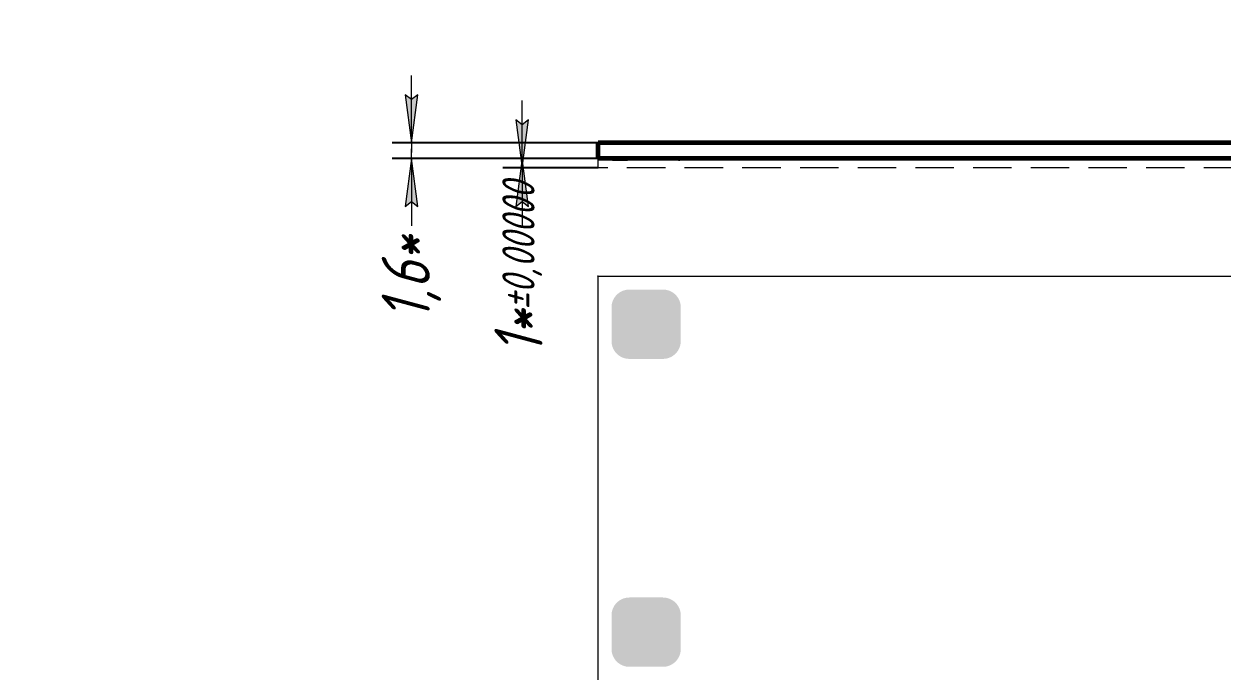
# Model space of a CAD drawing. Header units: millimetres. Extents: x 0 to 210, y 0 to 297.
# Drawn here: x 0 to 124.6, y 150.4 to 217.7 of the extents above; entities that cross this region are included whole.
import ezdxf

# ---------------------------------------------------------------- set-up
doc = ezdxf.new("R2010")
doc.units = ezdxf.units.MM
for name, pattern in [('K5LT32801', [0]), ('K5LT32802', [0]), ('K5LT_BASIC', [0]), ('K5LT_DASHED', [6, 4, -2]), ('K5LT_THIN', [0])]:
    doc.linetypes.add(name, pattern=pattern)
doc.styles.add('KDIMTEXTSTYLE', font='GOST_AU.SHX', dxfattribs={"width": 0.96, "oblique": 15, "height": 5})
doc.dimstyles.new('KDIMSTYLE (1.00)', dxfattribs={"dimtxt": 5, "dimasz": 1, "dimexe": 2, "dimexo": 0, "dimgap": 1, "dimtad": 1, "dimtxsty": 'KDIMTEXTSTYLE', "dimsah": 1, "dimcen": 0, "dimdle": 1, "dimadec": 0, "dimazin": 0, "dimtfac": 0.667, "dimtmove": 0, "dimatfit": 3, "dimfxl": 1, "dimtvp": 1, "dimtolj": 1, "dimtzin": 0, "dimarcsym": 0})

# ---------------------------------------------------------------- blocks, each defined once
blk = doc.blocks.new('U2')
at = {"true_color": 0xff00ff}
for points in [[(61.45686292394339, 189.3151458968166), (61.57790892394337, 189.4647538968165), (67.8308269239435, 189.4647538968165), (67.95205892394347, 189.3151458968166)], [(61.57790892394337, 189.4647538968165), (61.57895092394347, 189.4657978968166), (67.82998092394337, 189.4657978968166), (67.8308269239435, 189.4647538968165)], [(61.57895092394347, 189.4657978968166), (61.71496692394339, 189.6019158968165), (67.6937609239435, 189.6019158968165), (67.82998092394337, 189.4657978968166)], [(61.71496692394339, 189.6019158968165), (61.71612692394342, 189.6028558968167), (67.69281892394338, 189.6028558968167), (67.6937609239435, 189.6019158968165)], [(61.71612692394342, 189.6028558968167), (61.86561892394343, 189.7239938968166), (67.5430969239435, 189.7239938968166), (67.69281892394338, 189.6028558968167)], [(61.86561892394343, 189.7239938968166), (61.86688892394341, 189.7248198968166), (67.54207492394335, 189.7248198968166), (67.5430969239435, 189.7239938968166)], [(61.86688892394341, 189.7248198968166), (62.02821092394333, 189.8296458968166), (67.38048692394341, 189.8296458968166), (67.54207492394335, 189.7248198968166)], [(62.02821092394333, 189.8296458968166), (62.0295869239435, 189.8303478968166), (67.37940292394342, 189.8303478968166), (67.38048692394341, 189.8296458968166)], [(62.0295869239435, 189.8303478968166), (62.20096092394351, 189.9177158968166), (67.20771292394352, 189.9177158968166), (67.37940292394342, 189.8303478968166)], [(62.20096092394351, 189.9177158968166), (62.20244892394339, 189.9182878968165), (67.2065869239434, 189.9182878968165), (67.20771292394352, 189.9177158968166)], [(62.20244892394339, 189.9182878968165), (62.38197292394352, 189.9872378968166), (67.0266549239434, 189.9872378968166), (67.2065869239434, 189.9182878968165)], [(62.38197292394352, 189.9872378968166), (62.38359092394353, 189.9876718968167), (67.02552092394353, 189.9876718968167), (67.0266549239434, 189.9872378968166)], [(62.38359092394353, 189.9876718968167), (62.56926292394337, 190.0374478968165), (66.83928692394352, 190.0374478968165), (67.02552092394353, 189.9876718968167)], [(62.56926292394337, 190.0374478968165), (62.57110492394349, 190.0377398968167), (66.83819292394332, 190.0377398968167), (66.83928692394352, 190.0374478968165)], [(62.57110492394349, 190.0377398968167), (62.76077892394346, 190.0677958968165), (66.64758092394345, 190.0677958968165), (66.83819292394332, 190.0377398968167)], [(62.76077892394346, 190.0677958968165), (62.76356292394348, 190.0679418968166), (66.64665492394352, 190.0679418968166), (66.64758092394345, 190.0677958968165)], [(62.76356292394348, 190.0679418968166), (62.95441492394343, 190.0779498968166), (66.45441492394343, 190.0779498968166), (66.64665492394352, 190.0679418968166)], [(61.10281492394347, 188.2263498968166), (61.11282292394344, 188.4185898968167), (68.29593492394338, 188.4185898968167), (68.3060149239434, 188.2263498968166)], [(61.10281492394347, 184.7263498968166), (61.10281492394347, 188.2263498968166), (68.3060149239434, 188.2263498968166), (68.3060149239434, 184.7263498968166)], [(61.11282292394344, 188.4185898968167), (61.11304292394334, 188.4199858968166), (68.29586092394334, 188.4199858968166), (68.29593492394338, 188.4185898968167)], [(61.11304292394334, 188.4199858968166), (61.14302492394336, 188.6101278968165), (68.26573092394347, 188.6101278968165), (68.29586092394334, 188.4199858968166)], [(61.14302492394336, 188.6101278968165), (61.14339092394334, 188.6115018968167), (68.26551292394333, 188.6115018968167), (68.26573092394347, 188.6101278968165)], [(61.14339092394334, 188.6115018968167), (61.19309292394337, 188.7974558968167), (68.21566292394346, 188.7974558968167), (68.26551292394333, 188.6115018968167)], [(61.19309292394337, 188.7974558968167), (61.19360292394344, 188.7987918968165), (68.21530292394345, 188.7987918968165), (68.21566292394346, 188.7974558968167)], [(61.19360292394344, 188.7987918968165), (61.2624769239435, 188.9785218968166), (68.14627492394334, 188.9785218968166), (68.21530292394345, 188.7987918968165)], [(61.2624769239435, 188.9785218968166), (61.26312892394344, 188.9798038968165), (68.14578092394345, 188.9798038968165), (68.14627492394334, 188.9785218968166)], [(61.26312892394344, 188.9798038968165), (61.35041692394338, 189.1513378968166), (68.05833092394346, 189.1513378968166), (68.14578092394345, 188.9798038968165)], [(61.35041692394338, 189.1513378968166), (61.35120492394344, 189.1525538968167), (68.05771092394343, 189.1525538968167), (68.05833092394346, 189.1513378968166)], [(61.35120492394344, 189.1525538968167), (61.45594492394343, 189.3140098968165), (67.95279892394342, 189.3140098968165), (68.05771092394343, 189.1525538968167)], [(61.45594492394343, 189.3140098968165), (61.45686292394339, 189.3151458968166), (67.95205892394347, 189.3151458968166), (67.95279892394342, 189.3140098968165)], [(61.11289692394348, 184.5341098968165), (61.10281492394347, 184.7263498968166), (68.3060149239434, 184.7263498968166), (68.29600692394342, 184.5341098968165)], [(61.11296892394353, 184.5327138968166), (61.11289692394348, 184.5341098968165), (68.29600692394342, 184.5341098968165), (68.29578492394353, 184.5327138968166)], [(61.14310092394339, 184.3425718968167), (61.11296892394353, 184.5327138968166), (68.29578492394353, 184.5327138968166), (68.2658049239435, 184.3425718968167)], [(61.14331692394353, 184.3411978968165), (61.14310092394339, 184.3425718968167), (68.2658049239435, 184.3425718968167), (68.26543692394353, 184.3411978968165)], [(61.1931689239434, 184.1552438968165), (61.14331692394353, 184.3411978968165), (68.26543692394353, 184.3411978968165), (68.2157369239435, 184.1552438968165)], [(61.19352692394341, 184.1539078968167), (61.1931689239434, 184.1552438968165), (68.2157369239435, 184.1552438968165), (68.21522492394342, 184.1539078968167)], [(61.26255692394352, 183.9741778968166), (61.19352692394341, 184.1539078968167), (68.21522492394342, 184.1539078968167), (68.14635292394337, 183.9741778968166)], [(61.26304892394342, 183.9728958968167), (61.26255692394352, 183.9741778968166), (68.14635292394337, 183.9741778968166), (68.14569892394343, 183.9728958968167)], [(61.3505009239434, 183.8013618968166), (61.26304892394342, 183.9728958968167), (68.14569892394343, 183.9728958968167), (68.05841292394348, 183.8013618968166)], [(61.35111892394343, 183.8001458968165), (61.3505009239434, 183.8013618968166), (68.05841292394348, 183.8013618968166), (68.05762292394343, 183.8001458968165)], [(61.45603292394344, 183.6386898968167), (61.35111892394343, 183.8001458968165), (68.05762292394343, 183.8001458968165), (67.95288492394343, 183.6386898968167)], [(61.4567709239434, 183.6375538968166), (61.45603292394344, 183.6386898968167), (67.95288492394343, 183.6386898968167), (67.95196492394348, 183.6375538968166)], [(61.57800492394335, 183.4879458968167), (61.4567709239434, 183.6375538968166), (67.95196492394348, 183.6375538968166), (67.8309209239435, 183.4879458968167)], [(61.5788489239435, 183.4869018968166), (61.57800492394335, 183.4879458968167), (67.8309209239435, 183.4879458968167), (67.8298769239434, 183.4869018968166)], [(61.71507092394336, 183.3507838968167), (61.5788489239435, 183.4869018968166), (67.8298769239434, 183.4869018968166), (67.69386292394347, 183.3507838968167)], [(61.71601092394349, 183.3498438968165), (61.71507092394336, 183.3507838968167), (67.69386292394347, 183.3507838968167), (67.69270092394345, 183.3498438968165)], [(61.86573492394336, 183.2287058968166), (61.71601092394349, 183.3498438968165), (67.69270092394345, 183.3498438968165), (67.54321092394343, 183.2287058968166)], [(61.86675492394352, 183.2278798968166), (61.86573492394336, 183.2287058968166), (67.54321092394343, 183.2287058968166), (67.54193892394346, 183.2278798968166)], [(62.02834492394345, 183.1230538968166), (61.86675492394352, 183.2278798968166), (67.54193892394346, 183.2278798968166), (67.38061892394353, 183.1230538968166)], [(62.02942692394345, 183.1223518968166), (62.02834492394345, 183.1230538968166), (67.38061892394353, 183.1230538968166), (67.37924092394337, 183.1223518968166)], [(62.20111892394334, 183.0349838968166), (62.02942692394345, 183.1223518968166), (67.37924092394337, 183.1223518968166), (67.20786892394335, 183.0349838968166)], [(62.20224292394346, 183.0344118968167), (62.20111892394334, 183.0349838968166), (67.20786892394335, 183.0349838968166), (67.20637892394348, 183.0344118968167)], [(62.38217692394346, 182.9654618968166), (62.20224292394346, 183.0344118968167), (67.20637892394348, 183.0344118968167), (67.02685692394334, 182.9654618968166)], [(62.38330892394333, 182.9650278968165), (62.38217692394346, 182.9654618968166), (67.02685692394334, 182.9654618968166), (67.02523692394334, 182.9650278968165)], [(62.56954492394334, 182.9152518968167), (62.38330892394333, 182.9650278968165), (67.02523692394334, 182.9650278968165), (66.8395669239435, 182.9152518968167)], [(62.57063692394354, 182.9149598968165), (62.56954492394334, 182.9152518968167), (66.8395669239435, 182.9152518968167), (66.83772292394337, 182.9149598968165)], [(62.76125092394341, 182.8849038968167), (62.57063692394354, 182.9149598968165), (66.83772292394337, 182.9149598968165), (66.6480509239434, 182.8849038968167)], [(62.76217492394335, 182.8847578968166), (62.76125092394341, 182.8849038968167), (66.6480509239434, 182.8849038968167), (66.64526492394339, 182.8847578968166)], [(62.95441492394343, 182.8747498968166), (62.76217492394335, 182.8847578968166), (66.64526492394339, 182.8847578968166), (66.45441492394343, 182.8747498968166)]]:
    blk.add_hatch(color=6, dxfattribs=at).paths.add_polyline_path(points)
blk = doc.blocks.new('U3')
at = {"true_color": 0xff00ff}
for points in [[(61.26312892394344, 156.9798038968165), (61.35041692394338, 157.1513378968166), (68.05833092394346, 157.1513378968166), (68.14578092394345, 156.9798038968165)], [(61.35041692394338, 157.1513378968166), (61.35120492394344, 157.1525538968167), (68.05771092394343, 157.1525538968167), (68.05833092394346, 157.1513378968166)], [(61.35120492394344, 157.1525538968167), (61.45594492394343, 157.3140098968165), (67.95279892394342, 157.3140098968165), (68.05771092394343, 157.1525538968167)], [(61.45594492394343, 157.3140098968165), (61.45686292394339, 157.3151458968166), (67.95205892394347, 157.3151458968166), (67.95279892394342, 157.3140098968165)], [(61.45686292394339, 157.3151458968166), (61.57790892394337, 157.4647538968165), (67.8308269239435, 157.4647538968165), (67.95205892394347, 157.3151458968166)], [(61.57790892394337, 157.4647538968165), (61.57895092394347, 157.4657978968166), (67.82998092394337, 157.4657978968166), (67.8308269239435, 157.4647538968165)], [(61.57895092394347, 157.4657978968166), (61.71496692394339, 157.6019158968165), (67.6937609239435, 157.6019158968165), (67.82998092394337, 157.4657978968166)], [(61.71496692394339, 157.6019158968165), (61.71612692394342, 157.6028558968167), (67.69281892394338, 157.6028558968167), (67.6937609239435, 157.6019158968165)], [(61.71612692394342, 157.6028558968167), (61.86561892394343, 157.7239938968166), (67.5430969239435, 157.7239938968166), (67.69281892394338, 157.6028558968167)], [(61.86561892394343, 157.7239938968166), (61.86688892394341, 157.7248198968166), (67.54207492394335, 157.7248198968166), (67.5430969239435, 157.7239938968166)], [(61.86688892394341, 157.7248198968166), (62.02821092394333, 157.8296458968166), (67.38048692394341, 157.8296458968166), (67.54207492394335, 157.7248198968166)], [(62.02821092394333, 157.8296458968166), (62.0295869239435, 157.8303478968166), (67.37940292394342, 157.8303478968166), (67.38048692394341, 157.8296458968166)], [(62.0295869239435, 157.8303478968166), (62.20096092394351, 157.9177158968166), (67.20771292394352, 157.9177158968166), (67.37940292394342, 157.8303478968166)], [(62.20096092394351, 157.9177158968166), (62.20244892394339, 157.9182878968165), (67.2065869239434, 157.9182878968165), (67.20771292394352, 157.9177158968166)], [(62.20244892394339, 157.9182878968165), (62.38197292394352, 157.9872378968166), (67.0266549239434, 157.9872378968166), (67.2065869239434, 157.9182878968165)], [(62.38197292394352, 157.9872378968166), (62.38359092394353, 157.9876718968167), (67.02552092394353, 157.9876718968167), (67.0266549239434, 157.9872378968166)], [(62.38359092394353, 157.9876718968167), (62.56926292394337, 158.0374478968165), (66.83928692394352, 158.0374478968165), (67.02552092394353, 157.9876718968167)], [(62.56926292394337, 158.0374478968165), (62.57110492394349, 158.0377398968167), (66.83819292394332, 158.0377398968167), (66.83928692394352, 158.0374478968165)], [(62.57110492394349, 158.0377398968167), (62.76077892394346, 158.0677958968165), (66.64758092394345, 158.0677958968165), (66.83819292394332, 158.0377398968167)], [(62.76077892394346, 158.0677958968165), (62.76356292394348, 158.0679418968166), (66.64665492394352, 158.0679418968166), (66.64758092394345, 158.0677958968165)], [(62.76356292394348, 158.0679418968166), (62.95441492394343, 158.0779498968166), (66.45441492394343, 158.0779498968166), (66.64665492394352, 158.0679418968166)], [(61.10281492394347, 156.2263498968166), (61.11282292394344, 156.4185898968167), (68.29593492394338, 156.4185898968167), (68.3060149239434, 156.2263498968166)], [(61.10281492394347, 152.7263498968166), (61.10281492394347, 156.2263498968166), (68.3060149239434, 156.2263498968166), (68.3060149239434, 152.7263498968166)], [(61.11282292394344, 156.4185898968167), (61.11304292394334, 156.4199858968166), (68.29586092394334, 156.4199858968166), (68.29593492394338, 156.4185898968167)], [(61.11304292394334, 156.4199858968166), (61.14302492394336, 156.6101278968165), (68.26573092394347, 156.6101278968165), (68.29586092394334, 156.4199858968166)], [(61.14302492394336, 156.6101278968165), (61.14339092394334, 156.6115018968167), (68.26551292394333, 156.6115018968167), (68.26573092394347, 156.6101278968165)], [(61.14339092394334, 156.6115018968167), (61.19309292394337, 156.7974558968167), (68.21566292394346, 156.7974558968167), (68.26551292394333, 156.6115018968167)], [(61.19309292394337, 156.7974558968167), (61.19360292394344, 156.7987918968165), (68.21530292394345, 156.7987918968165), (68.21566292394346, 156.7974558968167)], [(61.19360292394344, 156.7987918968165), (61.2624769239435, 156.9785218968166), (68.14627492394334, 156.9785218968166), (68.21530292394345, 156.7987918968165)], [(61.2624769239435, 156.9785218968166), (61.26312892394344, 156.9798038968165), (68.14578092394345, 156.9798038968165), (68.14627492394334, 156.9785218968166)], [(61.11289692394348, 152.5341098968165), (61.10281492394347, 152.7263498968166), (68.3060149239434, 152.7263498968166), (68.29600692394342, 152.5341098968165)], [(61.11296892394353, 152.5327138968166), (61.11289692394348, 152.5341098968165), (68.29600692394342, 152.5341098968165), (68.29578492394353, 152.5327138968166)], [(61.14310092394339, 152.3425718968167), (61.11296892394353, 152.5327138968166), (68.29578492394353, 152.5327138968166), (68.2658049239435, 152.3425718968167)], [(61.14331692394353, 152.3411978968165), (61.14310092394339, 152.3425718968167), (68.2658049239435, 152.3425718968167), (68.26543692394353, 152.3411978968165)], [(61.1931689239434, 152.1552438968165), (61.14331692394353, 152.3411978968165), (68.26543692394353, 152.3411978968165), (68.2157369239435, 152.1552438968165)], [(61.19352692394341, 152.1539078968167), (61.1931689239434, 152.1552438968165), (68.2157369239435, 152.1552438968165), (68.21522492394342, 152.1539078968167)], [(61.26255692394352, 151.9741778968166), (61.19352692394341, 152.1539078968167), (68.21522492394342, 152.1539078968167), (68.14635292394337, 151.9741778968166)], [(61.26304892394342, 151.9728958968167), (61.26255692394352, 151.9741778968166), (68.14635292394337, 151.9741778968166), (68.14569892394343, 151.9728958968167)], [(61.3505009239434, 151.8013618968166), (61.26304892394342, 151.9728958968167), (68.14569892394343, 151.9728958968167), (68.05841292394348, 151.8013618968166)], [(61.35111892394343, 151.8001458968165), (61.3505009239434, 151.8013618968166), (68.05841292394348, 151.8013618968166), (68.05762292394343, 151.8001458968165)], [(61.45603292394344, 151.6386898968167), (61.35111892394343, 151.8001458968165), (68.05762292394343, 151.8001458968165), (67.95288492394343, 151.6386898968167)], [(61.4567709239434, 151.6375538968166), (61.45603292394344, 151.6386898968167), (67.95288492394343, 151.6386898968167), (67.95196492394348, 151.6375538968166)], [(61.57800492394335, 151.4879458968167), (61.4567709239434, 151.6375538968166), (67.95196492394348, 151.6375538968166), (67.8309209239435, 151.4879458968167)], [(61.5788489239435, 151.4869018968166), (61.57800492394335, 151.4879458968167), (67.8309209239435, 151.4879458968167), (67.8298769239434, 151.4869018968166)], [(61.71507092394336, 151.3507838968167), (61.5788489239435, 151.4869018968166), (67.8298769239434, 151.4869018968166), (67.69386292394347, 151.3507838968167)], [(61.71601092394349, 151.3498438968165), (61.71507092394336, 151.3507838968167), (67.69386292394347, 151.3507838968167), (67.69270092394345, 151.3498438968165)], [(61.86573492394336, 151.2287058968166), (61.71601092394349, 151.3498438968165), (67.69270092394345, 151.3498438968165), (67.54321092394343, 151.2287058968166)], [(61.86675492394352, 151.2278798968166), (61.86573492394336, 151.2287058968166), (67.54321092394343, 151.2287058968166), (67.54193892394346, 151.2278798968166)], [(62.02834492394345, 151.1230538968166), (61.86675492394352, 151.2278798968166), (67.54193892394346, 151.2278798968166), (67.38061892394353, 151.1230538968166)], [(62.02942692394345, 151.1223518968166), (62.02834492394345, 151.1230538968166), (67.38061892394353, 151.1230538968166), (67.37924092394337, 151.1223518968166)], [(62.20111892394334, 151.0349838968166), (62.02942692394345, 151.1223518968166), (67.37924092394337, 151.1223518968166), (67.20786892394335, 151.0349838968166)], [(62.20224292394346, 151.0344118968167), (62.20111892394334, 151.0349838968166), (67.20786892394335, 151.0349838968166), (67.20637892394348, 151.0344118968167)], [(62.38217692394346, 150.9654618968166), (62.20224292394346, 151.0344118968167), (67.20637892394348, 151.0344118968167), (67.02685692394334, 150.9654618968166)], [(62.38330892394333, 150.9650278968165), (62.38217692394346, 150.9654618968166), (67.02685692394334, 150.9654618968166), (67.02523692394334, 150.9650278968165)], [(62.56954492394334, 150.9152518968167), (62.38330892394333, 150.9650278968165), (67.02523692394334, 150.9650278968165), (66.8395669239435, 150.9152518968167)], [(62.57063692394354, 150.9149598968165), (62.56954492394334, 150.9152518968167), (66.8395669239435, 150.9152518968167), (66.83772292394337, 150.9149598968165)], [(62.76125092394341, 150.8849038968167), (62.57063692394354, 150.9149598968165), (66.83772292394337, 150.9149598968165), (66.6480509239434, 150.8849038968167)], [(62.76217492394335, 150.8847578968166), (62.76125092394341, 150.8849038968167), (66.6480509239434, 150.8849038968167), (66.64526492394339, 150.8847578968166)], [(62.95441492394343, 150.8747498968166), (62.76217492394335, 150.8847578968166), (66.64526492394339, 150.8847578968166), (66.45441492394343, 150.8747498968166)]]:
    blk.add_hatch(color=6, dxfattribs=at).paths.add_polyline_path(points)
blk = doc.blocks.new('U6')
at = {"color": 1, "linetype": 'K5LT32802', "lineweight": 18, "true_color": 0xff0000}
blk.add_circle((59.70451492394341, 191.4768498968165), 0.025, dxfattribs=at)
blk = doc.blocks.new('U8')
at = {"color": 1, "linetype": 'K5LT32802', "lineweight": 18, "true_color": 0xff0000}
blk.add_circle((59.70451492394341, 191.4768498968165), 0.025, dxfattribs=at)
blk = doc.blocks.new('U9')
at = {"color": 7, "linetype": 'K5LT_DASHED', "lineweight": 18}
for p, q in [((59.70451492394341, 203.7128267229977), (174.7045149239434, 203.7128267229977)), ((59.70451492394341, 202.7128267229977), (59.70451492394341, 203.7128267229977)), ((174.7045149239434, 203.7128267229977), (174.7045149239434, 202.7128267229977)), ((174.7045149239434, 202.7128267229977), (59.70451492394341, 202.7128267229977))]:
    blk.add_line(p, q, dxfattribs=at)
blk = doc.blocks.new('KDIMARROW_02')
blk.add_hatch(color=0).paths.add_polyline_path([(4.5, -5.51091059616309e-16), (5, 0.6582624912261956), (0, 0), (5, -0.658262491226197)])
at = {"color": 0, "linetype": 'K5LT_THIN', "lineweight": 18}
for p, q in [((0, 0), (-1, 0)), ((5, 0.6582624912261956), (0, 0)), ((0, 0), (5, -0.658262491226197)), ((0, 0), (7, -8.572527594031472e-16)), ((4.5, -5.51091059616309e-16), (5, 0.6582624912261956)), ((5, -0.658262491226197), (4.5, -5.51091059616309e-16))]:
    blk.add_line(p, q, dxfattribs=at)

msp = doc.modelspace()

# ---------------------------------------------------------------- linework, layer by layer
at = {"color": 150, "linetype": 'K5LT_BASIC', "lineweight": 60, "true_color": 0x0080ff}
for p, q in [((59.70451492394341, 203.7128267229977), (59.70451492394341, 205.3228285829977)), ((174.7045149239434, 205.3228285829977), (59.70451492394341, 205.3228285829977)), ((174.7045149239434, 203.7128267229977), (59.70451492394341, 203.7128267229977)), ((61.20451302738141, 203.7028300087407), (61.2045130273814, 203.7128267229977)), ((61.20451302738141, 203.7028300087407), (61.27011614738141, 203.7028300087407)), ((61.27011614738141, 203.7028300087407), (61.27011614738141, 203.7128267229977)), ((61.27011614738141, 203.7028300087407), (61.39880016738141, 203.7028300087407)), ((61.39880016738141, 203.7028300087407), (61.3988001673814, 203.7128267229977)), ((61.39880016738141, 203.7028300087407), (61.58562478738141, 203.7028300087407)), ((61.58562478738141, 203.7028300087407), (61.58562478738141, 203.7128267229977)), ((61.58562478738141, 203.7028300087407), (61.70451456738141, 203.7028300087407)), ((61.70451456738141, 203.7028300087407), (61.70451710738141, 203.7128267229977)), ((61.70451456738141, 203.7028300087407), (61.70451710738141, 203.7128267229977)), ((61.70451710738141, 203.7028300087407), (61.77722206738141, 203.7028300087407)), ((61.77722206738141, 203.7028300087407), (61.89071180738141, 203.7028300087407)), ((61.89071180738141, 203.7028300087407), (61.89071180738141, 203.7128267229977)), ((61.89071180738141, 203.7028300087407), (62.15761500738141, 203.7028300087407)), ((62.15761500738141, 203.7028300087407), (62.1576150073814, 203.7128267229977)), ((62.15761500738141, 203.7028300087407), (62.4541777873814, 203.7028300087407)), ((62.4541777873814, 203.7028300087407), (62.4541777873814, 203.7128267229977)), ((62.4541777873814, 203.7028300087407), (62.7690107873814, 203.7028300087407)), ((68.05879638486141, 203.7028300087407), (68.1553087648614, 203.7028300087407)), ((68.1553087648614, 203.7028300087407), (68.15530876486139, 203.7128267229977)), ((68.1553087648614, 203.7028300087407), (68.20451110486141, 203.7028300087407)), ((68.20451110486141, 203.7028300087407), (68.20450856486141, 203.7028300087407)), ((68.20451110486141, 203.7028300087407), (68.2045161848614, 203.7128267229977)), ((68.20451110486141, 203.7028300087407), (68.2045161848614, 203.7128267229977))]:
    msp.add_line(p, q, dxfattribs=at)
at = {"color": 1, "linetype": 'K5LT32801', "lineweight": 18, "true_color": 0xff0000}
for points in [[(59.70451492394341, 191.4768498968165), (174.7045149239434, 191.4768498968165)], [(59.70451492394341, 149.4768498968165), (59.70451492394341, 191.4768498968165)]]:
    msp.add_lwpolyline(points, dxfattribs=at)

# ---------------------------------------------------------------- block references
for name in ['U9', 'U6', 'U8', 'U2', 'U3']:
    msp.add_blockref(name, (0, 0))

# ---------------------------------------------------------------- dimensions: what is measured, and where the dimension line sits
at = {"color": 7}
msp.add_linear_dim(base=(40.28973841291759, 203.7128267229977), p1=(59.70451492394341, 205.3228285829977), p2=(59.70451492394341, 203.7128267229977), angle=90, location=(40.28973841291759, 191.2387647570553), text='\\H5.0;\\W0.965;\\Q15;\\H5.0;\\W0.965;\\Q15;\\Q15;1,6\\H5.0;\\W0.965;\\Q15;\\Q15;*', dimstyle='KDIMSTYLE (1.00)', override={"dimexo": 0, "dimblk1": 'KDIMARROW_02', "dimblk2": 'KDIMARROW_02', "dimse1": 0, "dimse2": 0, "dimclrt": 7, "dimtolj": 1}, dxfattribs=at).render()
msp.add_linear_dim(base=(51.81524761916399, 203.7128267229977), p1=(59.70451492394341, 202.7128267229977), p2=(59.70451492394341, 203.7128267229977), angle=90, location=(51.81524761916399, 192.2892851771298), dimstyle='KDIMSTYLE (1.00)', override={"dimexo": 0, "dimpost": '\\H5.0;\\W0.965;\\Q15;<>\\H5.0;\\W0.965;\\Q15;\\Q15;*', "dimblk1": 'KDIMARROW_02', "dimblk2": 'KDIMARROW_02', "dimse1": 0, "dimse2": 0, "dimclrt": 7, "dimtol": 1, "dimtp": 0, "dimtm": 0, "dimtdec": 5, "dimtolj": 1}, dxfattribs=at).render()

doc.saveas('drawing.dxf')
